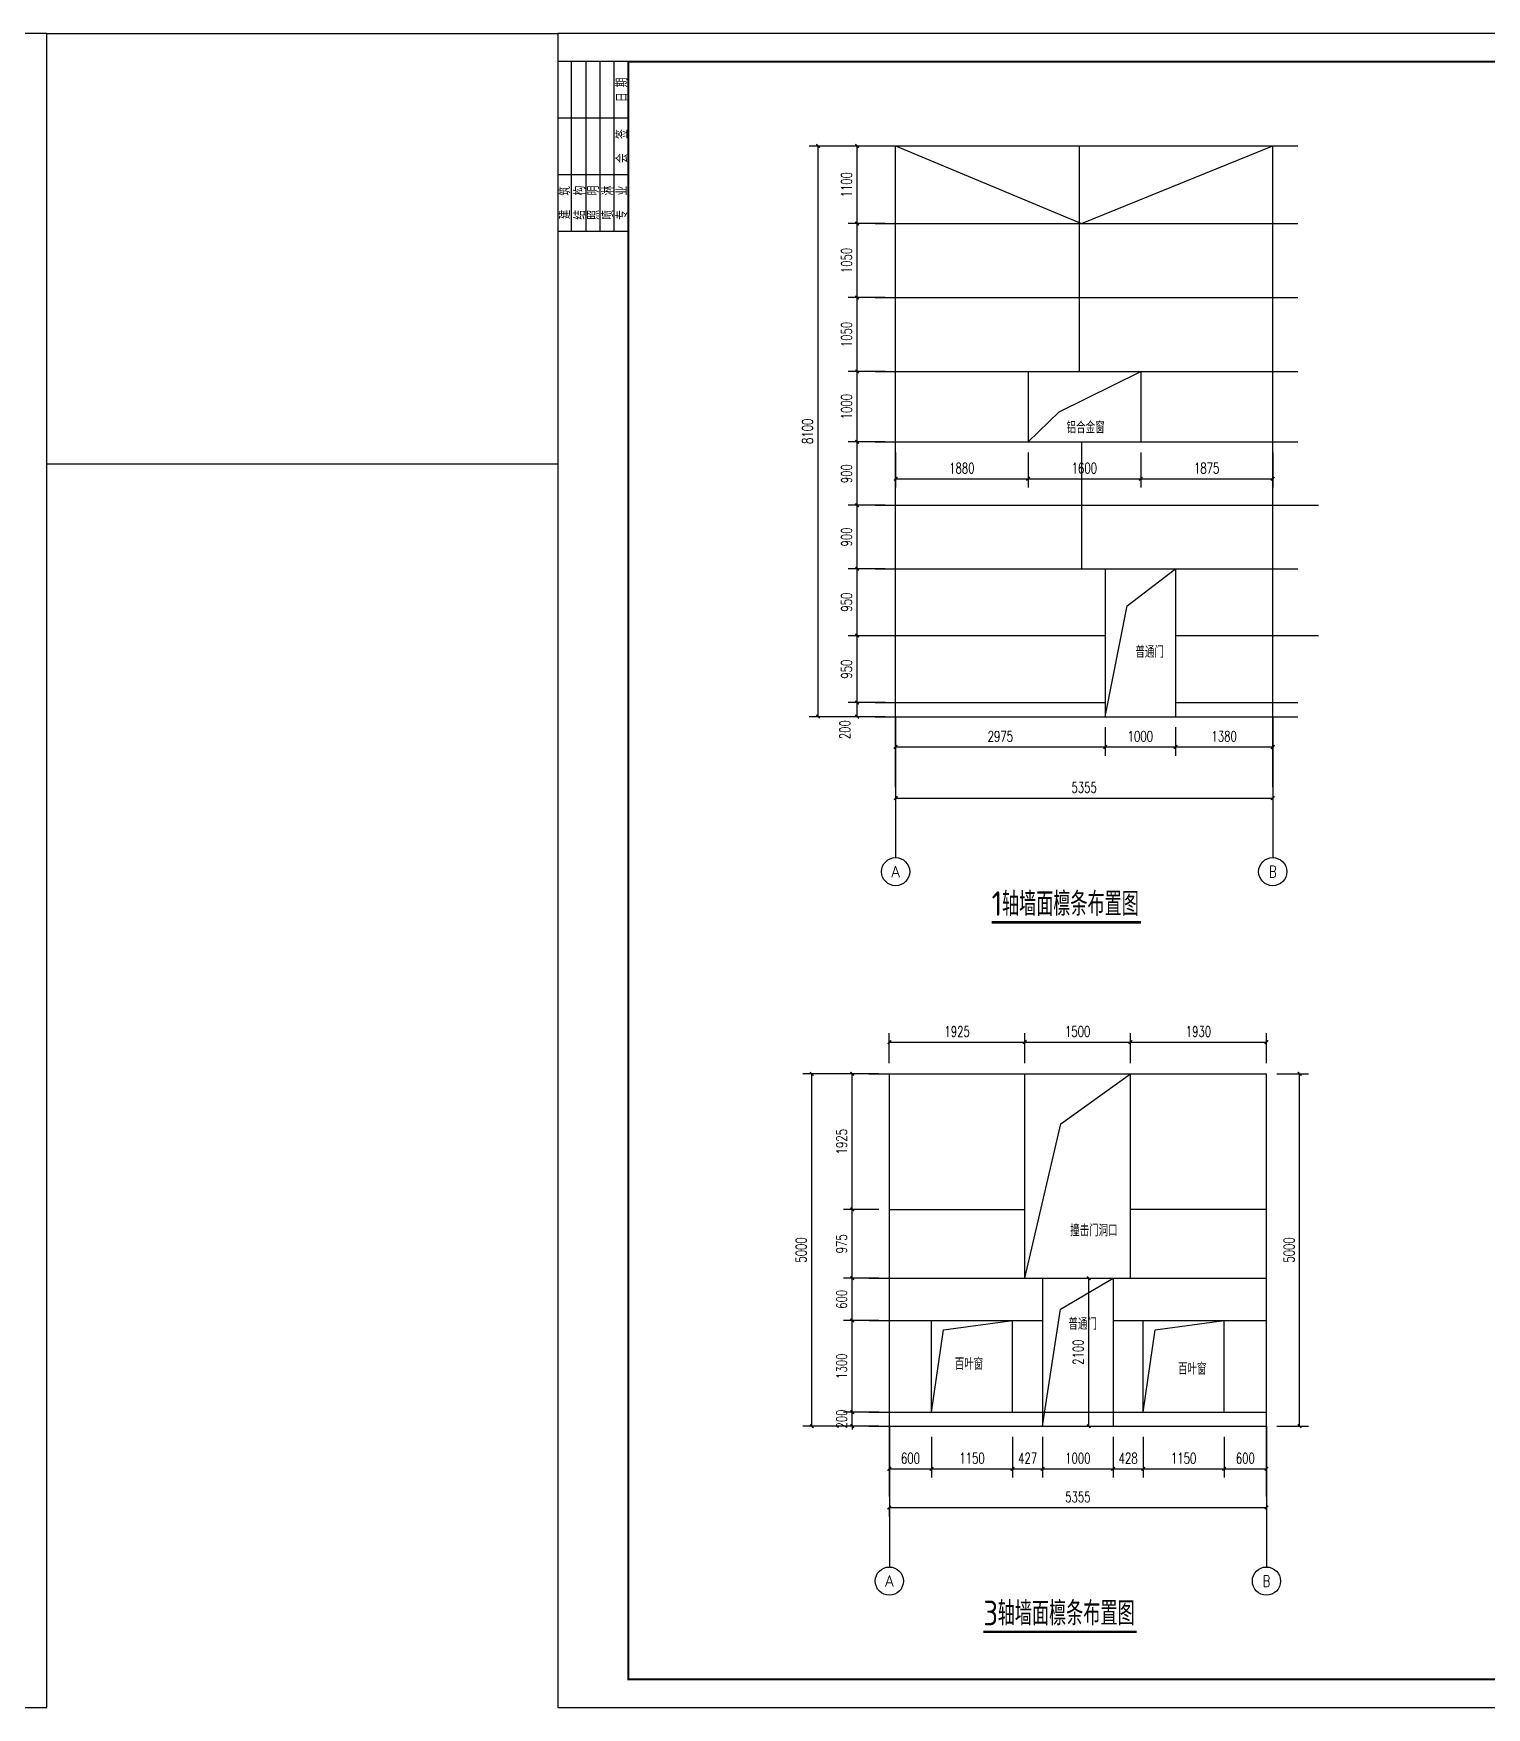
# Model space of a CAD drawing. Extents: x 1129386 to 1651949, y 463500 to 493200.
# Drawn here: x 1529073 to 1549707, y 469440 to 493200 of the extents above; entities that cross this region are included whole.
import ezdxf
from ezdxf.enums import TextEntityAlignment as Align

# ---------------------------------------------------------------- set-up
doc = ezdxf.new("R2010")
doc.units = 0
doc.header["$LTSCALE"] = 1000
doc.header["$MEASUREMENT"] = 0
for name, color, linetype in [('1', 7, 'Continuous'), ('8', 8, 'Continuous'), ('AXIS', 3, 'Continuous'), ('AXIS_TEXT', 7, 'Continuous'), ('DIM_SYMB', 3, 'Continuous'), ('DOTE', 1, 'Continuous'), ('PUB_DIM', 3, 'Continuous'), ('PUB_TEXT', 7, 'Continuous')]:
    doc.layers.add(name, color=color, linetype=linetype)
doc.styles.add('_TCH_AXIS', font='COMPLEX', dxfattribs={"bigfont": 'GBCBIG'})
doc.styles.add('COMPLEX', font='COMPLEX')
doc.styles.add('DIM_FONT', font='SIMPLEX', dxfattribs={"width": 0.7, "bigfont": 'GBCBIG'})
doc.styles.add('HZ', font='tssdeng.shx', dxfattribs={"width": 0.7, "bigfont": 'tssdchn.shx'})
doc.styles.get("Standard").update_dxf_attribs({"font": 'gbenor.shx', "bigfont": 'gbcbig.shx'})
doc.dimstyles.new('DIMN50', dxfattribs={"dimscale": 0.5, "dimtxt": 300, "dimasz": 100, "dimexe": 250, "dimexo": 300, "dimgap": 150, "dimtad": 1, "dimdec": 0, "dimzin": 0, "dimdsep": 46, "dimtxsty": 'DIM_FONT', "dimblk": 'ARCHTICK', "dimcen": 0.09, "dimclrt": 7, "dimazin": 2, "dimtfac": 1, "dimtdec": 0, "dimtix": 1, "dimtmove": 2, "dimatfit": 3, "dimldrblk": 'ARCHTICK', "dimfxl": 0, "dimtolj": 1, "dimtzin": 0, "dimarcsym": 0})

# ---------------------------------------------------------------- blocks, each defined once
blk = doc.blocks.new('_ArchTick')
at = {"color": 0, "linetype": 'ByBlock', "const_width": 0.4}
blk.add_lwpolyline([(-0.5, -0.5), (0.5, 0.5)], dxfattribs=at)
blk = doc.blocks.new('*D282')
at = {"layer": 'AXIS', "color": 0, "lineweight": -2}
for p, q in [((1541226, 478584), (1541226, 479010)), ((1543151, 478584), (1543151, 479010)), ((1541226, 478885), (1543151, 478885))]:
    blk.add_line(p, q, dxfattribs=at)
at = {"layer": 'Defpoints', "color": 0}
for p in [(1543151, 478885), (1541226, 478434), (1543151, 478434)]:
    blk.add_point(p, dxfattribs=at)
at = {"layer": 'AXIS', "color": 0, "lineweight": -2, "xscale": 50, "yscale": 50, "zscale": 50, "rotation": 180}
blk.add_blockref('_ArchTick', (1541226, 478885), dxfattribs=at)
at = {"layer": 'AXIS', "color": 0, "lineweight": -2, "xscale": 50, "yscale": 50, "zscale": 50}
blk.add_blockref('_ArchTick', (1543151, 478885), dxfattribs=at)
at = {"layer": 'AXIS', "color": 7, "insert": (1542189, 479035), "char_height": 150, "attachment_point": 5, "style": 'DIM_FONT'}
blk.add_mtext('\\A1;1925', dxfattribs=at)
blk = doc.blocks.new('*D283')
at = {"layer": 'AXIS', "color": 0, "lineweight": -2}
for p, q in [((1543151, 478584), (1543151, 479010)), ((1544651, 478584), (1544651, 479010)), ((1543151, 478885), (1544651, 478885))]:
    blk.add_line(p, q, dxfattribs=at)
at = {"layer": 'Defpoints', "color": 0}
for p in [(1544651, 478885), (1543151, 478434), (1544651, 478434)]:
    blk.add_point(p, dxfattribs=at)
at = {"layer": 'AXIS', "color": 0, "lineweight": -2, "xscale": 50, "yscale": 50, "zscale": 50, "rotation": 180}
blk.add_blockref('_ArchTick', (1543151, 478885), dxfattribs=at)
at = {"layer": 'AXIS', "color": 0, "lineweight": -2, "xscale": 50, "yscale": 50, "zscale": 50}
blk.add_blockref('_ArchTick', (1544651, 478885), dxfattribs=at)
at = {"layer": 'AXIS', "color": 7, "insert": (1543901, 479035), "char_height": 150, "attachment_point": 5, "style": 'DIM_FONT'}
blk.add_mtext('\\A1;1500', dxfattribs=at)
blk = doc.blocks.new('*D284')
at = {"layer": 'AXIS', "color": 0, "lineweight": -2}
for p, q in [((1544651, 478584), (1544651, 479010)), ((1546581, 478584), (1546581, 479010)), ((1544651, 478885), (1546581, 478885))]:
    blk.add_line(p, q, dxfattribs=at)
at = {"layer": 'Defpoints', "color": 0}
for p in [(1546581, 478885), (1544651, 478434), (1546581, 478434)]:
    blk.add_point(p, dxfattribs=at)
at = {"layer": 'AXIS', "color": 0, "lineweight": -2, "xscale": 50, "yscale": 50, "zscale": 50, "rotation": 180}
blk.add_blockref('_ArchTick', (1544651, 478885), dxfattribs=at)
at = {"layer": 'AXIS', "color": 0, "lineweight": -2, "xscale": 50, "yscale": 50, "zscale": 50}
blk.add_blockref('_ArchTick', (1546581, 478885), dxfattribs=at)
at = {"layer": 'AXIS', "color": 7, "insert": (1545616, 479035), "char_height": 150, "attachment_point": 5, "style": 'DIM_FONT'}
blk.add_mtext('\\A1;1930', dxfattribs=at)
blk = doc.blocks.new('*D285')
at = {"layer": 'Defpoints', "color": 0}
for p in [(1543403, 475534), (1544058, 475534), (1543403, 473434)]:
    blk.add_point(p, dxfattribs=at)
at = {"layer": 'PUB_DIM', "color": 0, "lineweight": -2}
for p, q in [((1543553, 475534), (1544183, 475534)), ((1544058, 473434), (1544058, 475534)), ((1543553, 473434), (1544183, 473434))]:
    blk.add_line(p, q, dxfattribs=at)
at = {"layer": 'PUB_DIM', "color": 0, "lineweight": -2, "xscale": 50, "yscale": 50, "zscale": 50}
for p, rotation in [((1544058, 475534), 90), ((1544058, 473434), 270)]:
    blk.add_blockref('_ArchTick', p, dxfattribs=dict(at, rotation=rotation))
at = {"layer": 'PUB_DIM', "color": 7, "insert": (1543908, 474484), "char_height": 150, "attachment_point": 5, "rotation": 90, "style": 'DIM_FONT'}
blk.add_mtext('\\A1;2100', dxfattribs=at)
blk = doc.blocks.new('*D305')
at = {"layer": 'Defpoints', "color": 0}
for p in [(1540700, 473634), (1541226, 473634), (1541226, 473434)]:
    blk.add_point(p, dxfattribs=at)
at = {"layer": 'PUB_DIM', "color": 0, "lineweight": -2}
for p, q in [((1541076, 473634), (1540575, 473634)), ((1540700, 473634), (1540700, 473684)), ((1540700, 473434), (1540700, 473634)), ((1541076, 473434), (1540575, 473434)), ((1540700, 473434), (1540700, 473384))]:
    blk.add_line(p, q, dxfattribs=at)
at = {"layer": 'PUB_DIM', "color": 0, "lineweight": -2, "xscale": 50, "yscale": 50, "zscale": 50}
for p, rotation in [((1540700, 473634), 270), ((1540700, 473434), 90)]:
    blk.add_blockref('_ArchTick', p, dxfattribs=dict(at, rotation=rotation))
at = {"layer": 'PUB_DIM', "color": 7, "insert": (1540550, 473534), "char_height": 150, "attachment_point": 5, "rotation": 90, "style": 'DIM_FONT'}
blk.add_mtext('\\A1;200', dxfattribs=at)
blk = doc.blocks.new('*D306')
at = {"layer": 'Defpoints', "color": 0}
for p in [(1540700, 474934), (1541226, 474934), (1541226, 473634)]:
    blk.add_point(p, dxfattribs=at)
at = {"layer": 'PUB_DIM', "color": 0, "lineweight": -2}
for p, q in [((1541076, 474934), (1540575, 474934)), ((1540700, 473634), (1540700, 474934)), ((1541076, 473634), (1540575, 473634))]:
    blk.add_line(p, q, dxfattribs=at)
at = {"layer": 'PUB_DIM', "color": 0, "lineweight": -2, "xscale": 50, "yscale": 50, "zscale": 50}
for p, rotation in [((1540700, 474934), 90), ((1540700, 473634), 270)]:
    blk.add_blockref('_ArchTick', p, dxfattribs=dict(at, rotation=rotation))
at = {"layer": 'PUB_DIM', "color": 7, "insert": (1540550, 474284), "char_height": 150, "attachment_point": 5, "rotation": 90, "style": 'DIM_FONT'}
blk.add_mtext('\\A1;1300', dxfattribs=at)
blk = doc.blocks.new('*D307')
at = {"layer": 'Defpoints', "color": 0}
for p in [(1540700, 475534), (1541226, 475534), (1541226, 474934)]:
    blk.add_point(p, dxfattribs=at)
at = {"layer": 'PUB_DIM', "color": 0, "lineweight": -2}
for p, q in [((1541076, 475534), (1540575, 475534)), ((1540700, 474934), (1540700, 475534)), ((1541076, 474934), (1540575, 474934))]:
    blk.add_line(p, q, dxfattribs=at)
at = {"layer": 'PUB_DIM', "color": 0, "lineweight": -2, "xscale": 50, "yscale": 50, "zscale": 50}
for p, rotation in [((1540700, 475534), 90), ((1540700, 474934), 270)]:
    blk.add_blockref('_ArchTick', p, dxfattribs=dict(at, rotation=rotation))
at = {"layer": 'PUB_DIM', "color": 7, "insert": (1540550, 475234), "char_height": 150, "attachment_point": 5, "rotation": 90, "style": 'DIM_FONT'}
blk.add_mtext('\\A1;600', dxfattribs=at)
blk = doc.blocks.new('*D308')
at = {"layer": 'Defpoints', "color": 0}
for p in [(1540700, 476509), (1541226, 476509), (1541226, 475534)]:
    blk.add_point(p, dxfattribs=at)
at = {"layer": 'PUB_DIM', "color": 0, "lineweight": -2}
for p, q in [((1541076, 476509), (1540575, 476509)), ((1540700, 475534), (1540700, 476509)), ((1541076, 475534), (1540575, 475534))]:
    blk.add_line(p, q, dxfattribs=at)
at = {"layer": 'PUB_DIM', "color": 0, "lineweight": -2, "xscale": 50, "yscale": 50, "zscale": 50}
for p, rotation in [((1540700, 476509), 90), ((1540700, 475534), 270)]:
    blk.add_blockref('_ArchTick', p, dxfattribs=dict(at, rotation=rotation))
at = {"layer": 'PUB_DIM', "color": 7, "insert": (1540550, 476022), "char_height": 150, "attachment_point": 5, "rotation": 90, "style": 'DIM_FONT'}
blk.add_mtext('\\A1;975', dxfattribs=at)
blk = doc.blocks.new('*D309')
at = {"layer": 'Defpoints', "color": 0}
for p in [(1540700, 478434), (1541226, 478434), (1541226, 476509)]:
    blk.add_point(p, dxfattribs=at)
at = {"layer": 'PUB_DIM', "color": 0, "lineweight": -2}
for p, q in [((1541076, 478434), (1540575, 478434)), ((1540700, 476509), (1540700, 478434)), ((1541076, 476509), (1540575, 476509))]:
    blk.add_line(p, q, dxfattribs=at)
at = {"layer": 'PUB_DIM', "color": 0, "lineweight": -2, "xscale": 50, "yscale": 50, "zscale": 50}
for p, rotation in [((1540700, 478434), 90), ((1540700, 476509), 270)]:
    blk.add_blockref('_ArchTick', p, dxfattribs=dict(at, rotation=rotation))
at = {"layer": 'PUB_DIM', "color": 7, "insert": (1540550, 477472), "char_height": 150, "attachment_point": 5, "rotation": 90, "style": 'DIM_FONT'}
blk.add_mtext('\\A1;1925', dxfattribs=at)
blk = doc.blocks.new('*D310')
at = {"layer": 'Defpoints', "color": 0}
for p in [(1541226, 473434), (1541826, 473434), (1541826, 472828)]:
    blk.add_point(p, dxfattribs=at)
at = {"layer": 'PUB_DIM', "color": 0, "lineweight": -2}
for p, q in [((1541226, 473284), (1541226, 472703)), ((1541826, 473284), (1541826, 472703)), ((1541226, 472828), (1541826, 472828))]:
    blk.add_line(p, q, dxfattribs=at)
at = {"layer": 'PUB_DIM', "color": 0, "lineweight": -2, "xscale": 50, "yscale": 50, "zscale": 50, "rotation": 180}
blk.add_blockref('_ArchTick', (1541226, 472828), dxfattribs=at)
at = {"layer": 'PUB_DIM', "color": 0, "lineweight": -2, "xscale": 50, "yscale": 50, "zscale": 50}
blk.add_blockref('_ArchTick', (1541826, 472828), dxfattribs=at)
at = {"layer": 'PUB_DIM', "color": 7, "insert": (1541526, 472978), "char_height": 150, "attachment_point": 5, "style": 'DIM_FONT'}
blk.add_mtext('\\A1;600', dxfattribs=at)
blk = doc.blocks.new('*D311')
at = {"layer": 'Defpoints', "color": 0}
for p in [(1541826, 473434), (1542976, 473434), (1542976, 472828)]:
    blk.add_point(p, dxfattribs=at)
at = {"layer": 'PUB_DIM', "color": 0, "lineweight": -2}
for p, q in [((1541826, 473284), (1541826, 472703)), ((1542976, 473284), (1542976, 472703)), ((1541826, 472828), (1542976, 472828))]:
    blk.add_line(p, q, dxfattribs=at)
at = {"layer": 'PUB_DIM', "color": 0, "lineweight": -2, "xscale": 50, "yscale": 50, "zscale": 50, "rotation": 180}
blk.add_blockref('_ArchTick', (1541826, 472828), dxfattribs=at)
at = {"layer": 'PUB_DIM', "color": 0, "lineweight": -2, "xscale": 50, "yscale": 50, "zscale": 50}
blk.add_blockref('_ArchTick', (1542976, 472828), dxfattribs=at)
at = {"layer": 'PUB_DIM', "color": 7, "insert": (1542401, 472978), "char_height": 150, "attachment_point": 5, "style": 'DIM_FONT'}
blk.add_mtext('\\A1;1150', dxfattribs=at)
blk = doc.blocks.new('*D312')
at = {"layer": 'Defpoints', "color": 0}
for p in [(1542976, 473434), (1543403, 473434), (1543403, 472828)]:
    blk.add_point(p, dxfattribs=at)
at = {"layer": 'PUB_DIM', "color": 0, "lineweight": -2}
for p, q in [((1542976, 473284), (1542976, 472703)), ((1543403, 473284), (1543403, 472703)), ((1542976, 472828), (1543403, 472828))]:
    blk.add_line(p, q, dxfattribs=at)
at = {"layer": 'PUB_DIM', "color": 0, "lineweight": -2, "xscale": 50, "yscale": 50, "zscale": 50, "rotation": 180}
blk.add_blockref('_ArchTick', (1542976, 472828), dxfattribs=at)
at = {"layer": 'PUB_DIM', "color": 0, "lineweight": -2, "xscale": 50, "yscale": 50, "zscale": 50}
blk.add_blockref('_ArchTick', (1543403, 472828), dxfattribs=at)
at = {"layer": 'PUB_DIM', "color": 7, "insert": (1543190, 472978), "char_height": 150, "attachment_point": 5, "style": 'DIM_FONT'}
blk.add_mtext('\\A1;427', dxfattribs=at)
blk = doc.blocks.new('*D313')
at = {"layer": 'Defpoints', "color": 0}
for p in [(1543403, 473434), (1544403, 473434), (1544403, 472828)]:
    blk.add_point(p, dxfattribs=at)
at = {"layer": 'PUB_DIM', "color": 0, "lineweight": -2}
for p, q in [((1543403, 473284), (1543403, 472703)), ((1544403, 473284), (1544403, 472703)), ((1543403, 472828), (1544403, 472828))]:
    blk.add_line(p, q, dxfattribs=at)
at = {"layer": 'PUB_DIM', "color": 0, "lineweight": -2, "xscale": 50, "yscale": 50, "zscale": 50, "rotation": 180}
blk.add_blockref('_ArchTick', (1543403, 472828), dxfattribs=at)
at = {"layer": 'PUB_DIM', "color": 0, "lineweight": -2, "xscale": 50, "yscale": 50, "zscale": 50}
blk.add_blockref('_ArchTick', (1544403, 472828), dxfattribs=at)
at = {"layer": 'PUB_DIM', "color": 7, "insert": (1543903, 472978), "char_height": 150, "attachment_point": 5, "style": 'DIM_FONT'}
blk.add_mtext('\\A1;1000', dxfattribs=at)
blk = doc.blocks.new('*D314')
at = {"layer": 'Defpoints', "color": 0}
for p in [(1544403, 473434), (1544831, 473434), (1544831, 472828)]:
    blk.add_point(p, dxfattribs=at)
at = {"layer": 'PUB_DIM', "color": 0, "lineweight": -2}
for p, q in [((1544403, 473284), (1544403, 472703)), ((1544831, 473284), (1544831, 472703)), ((1544403, 472828), (1544831, 472828))]:
    blk.add_line(p, q, dxfattribs=at)
at = {"layer": 'PUB_DIM', "color": 0, "lineweight": -2, "xscale": 50, "yscale": 50, "zscale": 50, "rotation": 180}
blk.add_blockref('_ArchTick', (1544403, 472828), dxfattribs=at)
at = {"layer": 'PUB_DIM', "color": 0, "lineweight": -2, "xscale": 50, "yscale": 50, "zscale": 50}
blk.add_blockref('_ArchTick', (1544831, 472828), dxfattribs=at)
at = {"layer": 'PUB_DIM', "color": 7, "insert": (1544617, 472978), "char_height": 150, "attachment_point": 5, "style": 'DIM_FONT'}
blk.add_mtext('\\A1;428', dxfattribs=at)
blk = doc.blocks.new('*D315')
at = {"layer": 'Defpoints', "color": 0}
for p in [(1544831, 473434), (1545981, 473434), (1545981, 472828)]:
    blk.add_point(p, dxfattribs=at)
at = {"layer": 'PUB_DIM', "color": 0, "lineweight": -2}
for p, q in [((1544831, 473284), (1544831, 472703)), ((1545981, 473284), (1545981, 472703)), ((1544831, 472828), (1545981, 472828))]:
    blk.add_line(p, q, dxfattribs=at)
at = {"layer": 'PUB_DIM', "color": 0, "lineweight": -2, "xscale": 50, "yscale": 50, "zscale": 50, "rotation": 180}
blk.add_blockref('_ArchTick', (1544831, 472828), dxfattribs=at)
at = {"layer": 'PUB_DIM', "color": 0, "lineweight": -2, "xscale": 50, "yscale": 50, "zscale": 50}
blk.add_blockref('_ArchTick', (1545981, 472828), dxfattribs=at)
at = {"layer": 'PUB_DIM', "color": 7, "insert": (1545406, 472978), "char_height": 150, "attachment_point": 5, "style": 'DIM_FONT'}
blk.add_mtext('\\A1;1150', dxfattribs=at)
blk = doc.blocks.new('*D316')
at = {"layer": 'Defpoints', "color": 0}
for p in [(1545981, 473434), (1546581, 473434), (1546581, 472828)]:
    blk.add_point(p, dxfattribs=at)
at = {"layer": 'PUB_DIM', "color": 0, "lineweight": -2}
for p, q in [((1545981, 473284), (1545981, 472703)), ((1546581, 473284), (1546581, 472703)), ((1545981, 472828), (1546581, 472828))]:
    blk.add_line(p, q, dxfattribs=at)
at = {"layer": 'PUB_DIM', "color": 0, "lineweight": -2, "xscale": 50, "yscale": 50, "zscale": 50, "rotation": 180}
blk.add_blockref('_ArchTick', (1545981, 472828), dxfattribs=at)
at = {"layer": 'PUB_DIM', "color": 0, "lineweight": -2, "xscale": 50, "yscale": 50, "zscale": 50}
blk.add_blockref('_ArchTick', (1546581, 472828), dxfattribs=at)
at = {"layer": 'PUB_DIM', "color": 7, "insert": (1546281, 472978), "char_height": 150, "attachment_point": 5, "style": 'DIM_FONT'}
blk.add_mtext('\\A1;600', dxfattribs=at)
blk = doc.blocks.new('*D317')
at = {"layer": 'Defpoints', "color": 0}
for p in [(1546581, 478434), (1547053, 478434), (1546581, 473434)]:
    blk.add_point(p, dxfattribs=at)
at = {"layer": 'PUB_DIM', "color": 0, "lineweight": -2}
for p, q in [((1546731, 478434), (1547178, 478434)), ((1547053, 473434), (1547053, 478434)), ((1546731, 473434), (1547178, 473434))]:
    blk.add_line(p, q, dxfattribs=at)
at = {"layer": 'PUB_DIM', "color": 0, "lineweight": -2, "xscale": 50, "yscale": 50, "zscale": 50}
for p, rotation in [((1547053, 478434), 90), ((1547053, 473434), 270)]:
    blk.add_blockref('_ArchTick', p, dxfattribs=dict(at, rotation=rotation))
at = {"layer": 'PUB_DIM', "color": 7, "insert": (1546903, 475934), "char_height": 150, "attachment_point": 5, "rotation": 90, "style": 'DIM_FONT'}
blk.add_mtext('\\A1;5000', dxfattribs=at)
blk = doc.blocks.new('*D318')
at = {"layer": 'AXIS', "color": 0, "lineweight": -2}
for p, q in [((1541226, 472284), (1541226, 472153)), ((1541226, 472278), (1546581, 472278)), ((1546581, 472284), (1546581, 472153))]:
    blk.add_line(p, q, dxfattribs=at)
at = {"layer": 'Defpoints', "color": 0}
for p in [(1541226, 472434), (1546581, 472434), (1546581, 472278)]:
    blk.add_point(p, dxfattribs=at)
at = {"layer": 'AXIS', "color": 0, "lineweight": -2, "xscale": 50, "yscale": 50, "zscale": 50, "rotation": 180}
blk.add_blockref('_ArchTick', (1541226, 472278), dxfattribs=at)
at = {"layer": 'AXIS', "color": 0, "lineweight": -2, "xscale": 50, "yscale": 50, "zscale": 50}
blk.add_blockref('_ArchTick', (1546581, 472278), dxfattribs=at)
at = {"layer": 'AXIS', "color": 7, "insert": (1543904, 472428), "char_height": 150, "attachment_point": 5, "style": 'DIM_FONT'}
blk.add_mtext('\\A1;5355', dxfattribs=at)
blk = doc.blocks.new('*D319')
at = {"layer": 'Defpoints', "color": 0}
for p in [(1540125, 478434), (1541226, 478434), (1541226, 473434)]:
    blk.add_point(p, dxfattribs=at)
at = {"layer": 'PUB_DIM', "color": 0, "lineweight": -2}
for p, q in [((1541076, 478434), (1540000, 478434)), ((1540125, 473434), (1540125, 478434)), ((1541076, 473434), (1540000, 473434))]:
    blk.add_line(p, q, dxfattribs=at)
at = {"layer": 'PUB_DIM', "color": 0, "lineweight": -2, "xscale": 50, "yscale": 50, "zscale": 50}
for p, rotation in [((1540125, 478434), 90), ((1540125, 473434), 270)]:
    blk.add_blockref('_ArchTick', p, dxfattribs=dict(at, rotation=rotation))
at = {"layer": 'PUB_DIM', "color": 7, "insert": (1539975, 475934), "char_height": 150, "attachment_point": 5, "rotation": 90, "style": 'DIM_FONT'}
blk.add_mtext('\\A1;5000', dxfattribs=at)
blk = doc.blocks.new('_AXISO')
blk.add_circle((0, 0), 0.5)
at = {"layer": 'AXIS_TEXT', "style": 'COMPLEX', "width": 1.041667}
blk.add_attdef('A', text='', height=0.56, dxfattribs=at).set_placement((-0.25, -0.28), (0.25, -0.28), align=Align.FIT)
blk = doc.blocks.new('*D265')
at = {"layer": 'Defpoints', "color": 0}
for p in [(1541316, 487403), (1543196, 487403), (1543196, 486881)]:
    blk.add_point(p, dxfattribs=at)
at = {"layer": 'PUB_DIM', "color": 0, "lineweight": -2}
for p, q in [((1541316, 487253), (1541316, 486756)), ((1543196, 487253), (1543196, 486756)), ((1541316, 486881), (1543196, 486881))]:
    blk.add_line(p, q, dxfattribs=at)
at = {"layer": 'PUB_DIM', "color": 0, "lineweight": -2, "xscale": 50, "yscale": 50, "zscale": 50, "rotation": 180}
blk.add_blockref('_ArchTick', (1541316, 486881), dxfattribs=at)
at = {"layer": 'PUB_DIM', "color": 0, "lineweight": -2, "xscale": 50, "yscale": 50, "zscale": 50}
blk.add_blockref('_ArchTick', (1543196, 486881), dxfattribs=at)
at = {"layer": 'PUB_DIM', "color": 7, "insert": (1542256, 487031), "char_height": 150, "attachment_point": 5, "style": 'DIM_FONT'}
blk.add_mtext('\\A1;1880', dxfattribs=at)
blk = doc.blocks.new('*D266')
at = {"layer": 'Defpoints', "color": 0}
for p in [(1543196, 487403), (1544796, 487403), (1544796, 486881)]:
    blk.add_point(p, dxfattribs=at)
at = {"layer": 'PUB_DIM', "color": 0, "lineweight": -2}
for p, q in [((1543196, 487253), (1543196, 486756)), ((1544796, 487253), (1544796, 486756)), ((1543196, 486881), (1544796, 486881))]:
    blk.add_line(p, q, dxfattribs=at)
at = {"layer": 'PUB_DIM', "color": 0, "lineweight": -2, "xscale": 50, "yscale": 50, "zscale": 50, "rotation": 180}
blk.add_blockref('_ArchTick', (1543196, 486881), dxfattribs=at)
at = {"layer": 'PUB_DIM', "color": 0, "lineweight": -2, "xscale": 50, "yscale": 50, "zscale": 50}
blk.add_blockref('_ArchTick', (1544796, 486881), dxfattribs=at)
at = {"layer": 'PUB_DIM', "color": 7, "insert": (1543996, 487031), "char_height": 150, "attachment_point": 5, "style": 'DIM_FONT'}
blk.add_mtext('\\A1;1600', dxfattribs=at)
blk = doc.blocks.new('*D267')
at = {"layer": 'Defpoints', "color": 0}
for p in [(1544796, 487403), (1546671, 487403), (1546671, 486881)]:
    blk.add_point(p, dxfattribs=at)
at = {"layer": 'PUB_DIM', "color": 0, "lineweight": -2}
for p, q in [((1544796, 487253), (1544796, 486756)), ((1546671, 487253), (1546671, 486756)), ((1544796, 486881), (1546671, 486881))]:
    blk.add_line(p, q, dxfattribs=at)
at = {"layer": 'PUB_DIM', "color": 0, "lineweight": -2, "xscale": 50, "yscale": 50, "zscale": 50, "rotation": 180}
blk.add_blockref('_ArchTick', (1544796, 486881), dxfattribs=at)
at = {"layer": 'PUB_DIM', "color": 0, "lineweight": -2, "xscale": 50, "yscale": 50, "zscale": 50}
blk.add_blockref('_ArchTick', (1546671, 486881), dxfattribs=at)
at = {"layer": 'PUB_DIM', "color": 7, "insert": (1545733, 487031), "char_height": 150, "attachment_point": 5, "style": 'DIM_FONT'}
blk.add_mtext('\\A1;1875', dxfattribs=at)
blk = doc.blocks.new('*D268')
at = {"layer": 'Defpoints', "color": 0}
for p in [(1541316, 483503), (1544291, 483503), (1544291, 483074)]:
    blk.add_point(p, dxfattribs=at)
at = {"layer": 'PUB_DIM', "color": 0, "lineweight": -2}
for p, q in [((1541316, 483353), (1541316, 482949)), ((1544291, 483353), (1544291, 482949)), ((1541316, 483074), (1544291, 483074))]:
    blk.add_line(p, q, dxfattribs=at)
at = {"layer": 'PUB_DIM', "color": 0, "lineweight": -2, "xscale": 50, "yscale": 50, "zscale": 50, "rotation": 180}
blk.add_blockref('_ArchTick', (1541316, 483074), dxfattribs=at)
at = {"layer": 'PUB_DIM', "color": 0, "lineweight": -2, "xscale": 50, "yscale": 50, "zscale": 50}
blk.add_blockref('_ArchTick', (1544291, 483074), dxfattribs=at)
at = {"layer": 'PUB_DIM', "color": 7, "insert": (1542803, 483224), "char_height": 150, "attachment_point": 5, "style": 'DIM_FONT'}
blk.add_mtext('\\A1;2975', dxfattribs=at)
blk = doc.blocks.new('*D269')
at = {"layer": 'Defpoints', "color": 0}
for p in [(1544291, 483503), (1545291, 483503), (1545291, 483074)]:
    blk.add_point(p, dxfattribs=at)
at = {"layer": 'PUB_DIM', "color": 0, "lineweight": -2}
for p, q in [((1544291, 483353), (1544291, 482949)), ((1545291, 483353), (1545291, 482949)), ((1544291, 483074), (1545291, 483074))]:
    blk.add_line(p, q, dxfattribs=at)
at = {"layer": 'PUB_DIM', "color": 0, "lineweight": -2, "xscale": 50, "yscale": 50, "zscale": 50, "rotation": 180}
blk.add_blockref('_ArchTick', (1544291, 483074), dxfattribs=at)
at = {"layer": 'PUB_DIM', "color": 0, "lineweight": -2, "xscale": 50, "yscale": 50, "zscale": 50}
blk.add_blockref('_ArchTick', (1545291, 483074), dxfattribs=at)
at = {"layer": 'PUB_DIM', "color": 7, "insert": (1544791, 483224), "char_height": 150, "attachment_point": 5, "style": 'DIM_FONT'}
blk.add_mtext('\\A1;1000', dxfattribs=at)
blk = doc.blocks.new('*D270')
at = {"layer": 'Defpoints', "color": 0}
for p in [(1545291, 483503), (1546671, 483503), (1546671, 483074)]:
    blk.add_point(p, dxfattribs=at)
at = {"layer": 'PUB_DIM', "color": 0, "lineweight": -2}
for p, q in [((1545291, 483353), (1545291, 482949)), ((1546671, 483353), (1546671, 482949)), ((1545291, 483074), (1546671, 483074))]:
    blk.add_line(p, q, dxfattribs=at)
at = {"layer": 'PUB_DIM', "color": 0, "lineweight": -2, "xscale": 50, "yscale": 50, "zscale": 50, "rotation": 180}
blk.add_blockref('_ArchTick', (1545291, 483074), dxfattribs=at)
at = {"layer": 'PUB_DIM', "color": 0, "lineweight": -2, "xscale": 50, "yscale": 50, "zscale": 50}
blk.add_blockref('_ArchTick', (1546671, 483074), dxfattribs=at)
at = {"layer": 'PUB_DIM', "color": 7, "insert": (1545981, 483224), "char_height": 150, "attachment_point": 5, "style": 'DIM_FONT'}
blk.add_mtext('\\A1;1380', dxfattribs=at)
blk = doc.blocks.new('*D271')
at = {"layer": 'AXIS', "color": 0, "lineweight": -2}
for p, q in [((1541316, 482353), (1541316, 482223)), ((1541316, 482348), (1546671, 482348)), ((1546671, 482353), (1546671, 482223))]:
    blk.add_line(p, q, dxfattribs=at)
at = {"layer": 'Defpoints', "color": 0}
for p in [(1541316, 482503), (1546671, 482503), (1546671, 482348)]:
    blk.add_point(p, dxfattribs=at)
at = {"layer": 'AXIS', "color": 0, "lineweight": -2, "xscale": 50, "yscale": 50, "zscale": 50, "rotation": 180}
blk.add_blockref('_ArchTick', (1541316, 482348), dxfattribs=at)
at = {"layer": 'AXIS', "color": 0, "lineweight": -2, "xscale": 50, "yscale": 50, "zscale": 50}
blk.add_blockref('_ArchTick', (1546671, 482348), dxfattribs=at)
at = {"layer": 'AXIS', "color": 7, "insert": (1543993, 482498), "char_height": 150, "attachment_point": 5, "style": 'DIM_FONT'}
blk.add_mtext('\\A1;5355', dxfattribs=at)
blk = doc.blocks.new('*D272')
at = {"layer": 'Defpoints', "color": 0}
for p in [(1540214, 491603), (1541316, 491603), (1541316, 483503)]:
    blk.add_point(p, dxfattribs=at)
at = {"layer": 'PUB_DIM', "color": 0, "lineweight": -2}
for p, q in [((1541166, 491603), (1540089, 491603)), ((1540214, 483503), (1540214, 491603)), ((1541166, 483503), (1540089, 483503))]:
    blk.add_line(p, q, dxfattribs=at)
at = {"layer": 'PUB_DIM', "color": 0, "lineweight": -2, "xscale": 50, "yscale": 50, "zscale": 50}
for p, rotation in [((1540214, 491603), 90), ((1540214, 483503), 270)]:
    blk.add_blockref('_ArchTick', p, dxfattribs=dict(at, rotation=rotation))
at = {"layer": 'PUB_DIM', "color": 7, "insert": (1540064, 487553), "char_height": 150, "attachment_point": 5, "rotation": 90, "style": 'DIM_FONT'}
blk.add_mtext('\\A1;8100', dxfattribs=at)
blk = doc.blocks.new('*D273')
at = {"layer": 'Defpoints', "color": 0}
for p in [(1540769, 483703), (1541316, 483703), (1541316, 483503)]:
    blk.add_point(p, dxfattribs=at)
at = {"layer": 'PUB_DIM', "color": 0, "lineweight": -2}
for p, q in [((1541166, 483703), (1540644, 483703)), ((1540769, 483503), (1540769, 483703)), ((1541166, 483503), (1540644, 483503))]:
    blk.add_line(p, q, dxfattribs=at)
at = {"layer": 'PUB_DIM', "color": 0, "lineweight": -2, "xscale": 50, "yscale": 50, "zscale": 50}
for p, rotation in [((1540769, 483703), 90), ((1540769, 483503), 270)]:
    blk.add_blockref('_ArchTick', p, dxfattribs=dict(at, rotation=rotation))
at = {"layer": 'PUB_DIM', "color": 7, "insert": (1540596, 483318), "char_height": 150, "attachment_point": 5, "rotation": 90, "style": 'DIM_FONT'}
blk.add_mtext('\\A1;200', dxfattribs=at)
blk = doc.blocks.new('*D274')
at = {"layer": 'Defpoints', "color": 0}
for p in [(1540769, 484653), (1541316, 484653), (1541316, 483703)]:
    blk.add_point(p, dxfattribs=at)
at = {"layer": 'PUB_DIM', "color": 0, "lineweight": -2}
for p, q in [((1541166, 484653), (1540644, 484653)), ((1540769, 483703), (1540769, 484653)), ((1541166, 483703), (1540644, 483703))]:
    blk.add_line(p, q, dxfattribs=at)
at = {"layer": 'PUB_DIM', "color": 0, "lineweight": -2, "xscale": 50, "yscale": 50, "zscale": 50}
for p, rotation in [((1540769, 484653), 90), ((1540769, 483703), 270)]:
    blk.add_blockref('_ArchTick', p, dxfattribs=dict(at, rotation=rotation))
at = {"layer": 'PUB_DIM', "color": 7, "insert": (1540619, 484178), "char_height": 150, "attachment_point": 5, "rotation": 90, "style": 'DIM_FONT'}
blk.add_mtext('\\A1;950', dxfattribs=at)
blk = doc.blocks.new('*D275')
at = {"layer": 'Defpoints', "color": 0}
for p in [(1540769, 485603), (1541316, 485603), (1541316, 484653)]:
    blk.add_point(p, dxfattribs=at)
at = {"layer": 'PUB_DIM', "color": 0, "lineweight": -2}
for p, q in [((1541166, 485603), (1540644, 485603)), ((1540769, 484653), (1540769, 485603)), ((1541166, 484653), (1540644, 484653))]:
    blk.add_line(p, q, dxfattribs=at)
at = {"layer": 'PUB_DIM', "color": 0, "lineweight": -2, "xscale": 50, "yscale": 50, "zscale": 50}
for p, rotation in [((1540769, 485603), 90), ((1540769, 484653), 270)]:
    blk.add_blockref('_ArchTick', p, dxfattribs=dict(at, rotation=rotation))
at = {"layer": 'PUB_DIM', "color": 7, "insert": (1540619, 485128), "char_height": 150, "attachment_point": 5, "rotation": 90, "style": 'DIM_FONT'}
blk.add_mtext('\\A1;950', dxfattribs=at)
blk = doc.blocks.new('*D276')
at = {"layer": 'Defpoints', "color": 0}
for p in [(1540769, 486503), (1541316, 486503), (1541316, 485603)]:
    blk.add_point(p, dxfattribs=at)
at = {"layer": 'PUB_DIM', "color": 0, "lineweight": -2}
for p, q in [((1541166, 486503), (1540644, 486503)), ((1540769, 485603), (1540769, 486503)), ((1541166, 485603), (1540644, 485603))]:
    blk.add_line(p, q, dxfattribs=at)
at = {"layer": 'PUB_DIM', "color": 0, "lineweight": -2, "xscale": 50, "yscale": 50, "zscale": 50}
for p, rotation in [((1540769, 486503), 90), ((1540769, 485603), 270)]:
    blk.add_blockref('_ArchTick', p, dxfattribs=dict(at, rotation=rotation))
at = {"layer": 'PUB_DIM', "color": 7, "insert": (1540619, 486053), "char_height": 150, "attachment_point": 5, "rotation": 90, "style": 'DIM_FONT'}
blk.add_mtext('\\A1;900', dxfattribs=at)
blk = doc.blocks.new('*D277')
at = {"layer": 'Defpoints', "color": 0}
for p in [(1540769, 487403), (1541316, 487403), (1541316, 486503)]:
    blk.add_point(p, dxfattribs=at)
at = {"layer": 'PUB_DIM', "color": 0, "lineweight": -2}
for p, q in [((1541166, 487403), (1540644, 487403)), ((1540769, 486503), (1540769, 487403)), ((1541166, 486503), (1540644, 486503))]:
    blk.add_line(p, q, dxfattribs=at)
at = {"layer": 'PUB_DIM', "color": 0, "lineweight": -2, "xscale": 50, "yscale": 50, "zscale": 50}
for p, rotation in [((1540769, 487403), 90), ((1540769, 486503), 270)]:
    blk.add_blockref('_ArchTick', p, dxfattribs=dict(at, rotation=rotation))
at = {"layer": 'PUB_DIM', "color": 7, "insert": (1540619, 486953), "char_height": 150, "attachment_point": 5, "rotation": 90, "style": 'DIM_FONT'}
blk.add_mtext('\\A1;900', dxfattribs=at)
blk = doc.blocks.new('*D278')
at = {"layer": 'Defpoints', "color": 0}
for p in [(1540769, 488403), (1541316, 488403), (1541316, 487403)]:
    blk.add_point(p, dxfattribs=at)
at = {"layer": 'PUB_DIM', "color": 0, "lineweight": -2}
for p, q in [((1541166, 488403), (1540644, 488403)), ((1540769, 487403), (1540769, 488403)), ((1541166, 487403), (1540644, 487403))]:
    blk.add_line(p, q, dxfattribs=at)
at = {"layer": 'PUB_DIM', "color": 0, "lineweight": -2, "xscale": 50, "yscale": 50, "zscale": 50}
for p, rotation in [((1540769, 488403), 90), ((1540769, 487403), 270)]:
    blk.add_blockref('_ArchTick', p, dxfattribs=dict(at, rotation=rotation))
at = {"layer": 'PUB_DIM', "color": 7, "insert": (1540619, 487903), "char_height": 150, "attachment_point": 5, "rotation": 90, "style": 'DIM_FONT'}
blk.add_mtext('\\A1;1000', dxfattribs=at)
blk = doc.blocks.new('*D279')
at = {"layer": 'Defpoints', "color": 0}
for p in [(1540769, 489453), (1541316, 489453), (1541316, 488403)]:
    blk.add_point(p, dxfattribs=at)
at = {"layer": 'PUB_DIM', "color": 0, "lineweight": -2}
for p, q in [((1541166, 489453), (1540644, 489453)), ((1540769, 488403), (1540769, 489453)), ((1541166, 488403), (1540644, 488403))]:
    blk.add_line(p, q, dxfattribs=at)
at = {"layer": 'PUB_DIM', "color": 0, "lineweight": -2, "xscale": 50, "yscale": 50, "zscale": 50}
for p, rotation in [((1540769, 489453), 90), ((1540769, 488403), 270)]:
    blk.add_blockref('_ArchTick', p, dxfattribs=dict(at, rotation=rotation))
at = {"layer": 'PUB_DIM', "color": 7, "insert": (1540619, 488928), "char_height": 150, "attachment_point": 5, "rotation": 90, "style": 'DIM_FONT'}
blk.add_mtext('\\A1;1050', dxfattribs=at)
blk = doc.blocks.new('*D280')
at = {"layer": 'Defpoints', "color": 0}
for p in [(1540769, 490503), (1541316, 490503), (1541316, 489453)]:
    blk.add_point(p, dxfattribs=at)
at = {"layer": 'PUB_DIM', "color": 0, "lineweight": -2}
for p, q in [((1541166, 490503), (1540644, 490503)), ((1540769, 489453), (1540769, 490503)), ((1541166, 489453), (1540644, 489453))]:
    blk.add_line(p, q, dxfattribs=at)
at = {"layer": 'PUB_DIM', "color": 0, "lineweight": -2, "xscale": 50, "yscale": 50, "zscale": 50}
for p, rotation in [((1540769, 490503), 90), ((1540769, 489453), 270)]:
    blk.add_blockref('_ArchTick', p, dxfattribs=dict(at, rotation=rotation))
at = {"layer": 'PUB_DIM', "color": 7, "insert": (1540619, 489978), "char_height": 150, "attachment_point": 5, "rotation": 90, "style": 'DIM_FONT'}
blk.add_mtext('\\A1;1050', dxfattribs=at)
blk = doc.blocks.new('*D281')
at = {"layer": 'Defpoints', "color": 0}
for p in [(1540769, 491603), (1541316, 491603), (1541316, 490503)]:
    blk.add_point(p, dxfattribs=at)
at = {"layer": 'PUB_DIM', "color": 0, "lineweight": -2}
for p, q in [((1541166, 491603), (1540644, 491603)), ((1540769, 490503), (1540769, 491603)), ((1541166, 490503), (1540644, 490503))]:
    blk.add_line(p, q, dxfattribs=at)
at = {"layer": 'PUB_DIM', "color": 0, "lineweight": -2, "xscale": 50, "yscale": 50, "zscale": 50}
for p, rotation in [((1540769, 491603), 90), ((1540769, 490503), 270)]:
    blk.add_blockref('_ArchTick', p, dxfattribs=dict(at, rotation=rotation))
at = {"layer": 'PUB_DIM', "color": 7, "insert": (1540619, 491053), "char_height": 150, "attachment_point": 5, "rotation": 90, "style": 'DIM_FONT'}
blk.add_mtext('\\A1;1100', dxfattribs=at)

msp = doc.modelspace()

# ---------------------------------------------------------------- linework, layer by layer
for p, q in [((1543920.7, 491603.3), (1543920.7, 488403.3)), ((1536519.9, 490396.2), (1537519.9, 490396.2)), ((1543195.7, 488403.3), (1543195.7, 487403.3)), ((1544795.7, 488403.3), (1544795.7, 487403.3)), ((1543954.3, 487403.3), (1543954.3, 485603.3)), ((1544290.7, 485603.3), (1544290.7, 483503.3)), ((1545290.7, 485603.3), (1545290.7, 483503.3)), ((1543151.4, 475534), (1543151.4, 478434)), ((1544651.4, 475534), (1544651.4, 478434)), ((1541226.4, 476509), (1543151.4, 476509)), ((1546581.4, 476509), (1544651.4, 476509)), ((1543403, 475534), (1543403, 473434)), ((1544403, 475534), (1544403, 473434))]:
    msp.add_line(p, q)
for points in [[(1541315.7, 491603.3), (1543954.3, 490503.3), (1546670.7, 491603.3)], [(1543195.7, 487403.3), (1543639, 487828.1), (1544795.7, 488403.3)], [(1544290.7, 483503.3), (1544601.6, 485077.4), (1545290.7, 485603.3)], [(1543151.4, 475534), (1543663.7, 477724.7), (1544651.4, 478434)], [(1543403, 473434), (1543658.3, 475095.4), (1544403, 475534)], [(1541826.4, 473634), (1541995.5, 474799.2), (1542976.4, 474934)], [(1544831.4, 473634), (1545000.5, 474799.2), (1545981.4, 474934)]]:
    msp.add_lwpolyline(points)
at = {"layer": '1', "ltscale": 8}
for p, q in [((1537519.9, 492800), (1536519.9, 492800)), ((1536713.5, 490396.2), (1536713.5, 492800)), ((1536919.9, 490396.2), (1536919.9, 492800)), ((1537119.9, 490396.2), (1537119.9, 492800)), ((1537319.9, 490396.2), (1537319.9, 492800)), ((1536519.9, 492001.8), (1537519.9, 492001.8)), ((1536519.9, 491200), (1537519.9, 491200))]:
    msp.add_line(p, q, dxfattribs=at)
at = {"layer": '1', "ltscale": 0.5}
for points in [[(1495625.1, 469440.1), (1529265, 469440.1), (1529265, 493200), (1495625.1, 493200)], [(1536519.9, 469440.1), (1570159.8, 469440.1), (1570159.8, 493200), (1536519.9, 493200)]]:
    msp.add_lwpolyline(points, close=True, dxfattribs=at)
at = {"layer": '1', "color": 8}
msp.add_lwpolyline([(1529265, 493200), (1536519.9, 493200), (1536519.9, 487087.1), (1529265, 487087.1)], close=True, dxfattribs=at)
at = {"layer": '8', "ltscale": 0.5, "const_width": 32}
msp.add_lwpolyline([(1537519.9, 469840.1), (1569759.8, 469840.1), (1569759.8, 492800), (1537519.9, 492800)], close=True, dxfattribs=at)
at = {"layer": 'AXIS'}
for p, q in [((1541315.7, 483503.3), (1541315.7, 481503.3)), ((1546670.7, 483503.3), (1546670.7, 481503.3)), ((1541226.4, 473434), (1541226.4, 471434)), ((1546581.4, 473434), (1546581.4, 471434))]:
    msp.add_line(p, q, dxfattribs=at)
at = {"layer": 'DIM_SYMB', "const_width": 35}
for points in [[(1542679.5, 480583.9), (1544798, 480583.9)], [(1542561.1, 470514.6), (1544737.9, 470514.6)]]:
    msp.add_lwpolyline(points, dxfattribs=at)
at = {"layer": 'DOTE'}
for p, q in [((1541024.3, 491603.3), (1547029.3, 491603.3)), ((1541315.7, 482503.3), (1541315.7, 491603.3)), ((1546670.7, 482503.3), (1546670.7, 491603.3)), ((1541024.3, 490503.3), (1547029.3, 490503.3)), ((1541024.3, 489453.3), (1547029.3, 489453.3)), ((1541024.3, 488403.3), (1547029.3, 488403.3)), ((1541024.3, 487403.3), (1547029.3, 487403.3)), ((1541024.3, 486503.3), (1547029.3, 486503.3)), ((1541315.7, 486503.3), (1547320.7, 486503.3)), ((1541024.3, 485603.3), (1547029.3, 485603.3)), ((1541024.3, 484653.3), (1544290.7, 484653.3)), ((1541315.7, 484653.3), (1544290.7, 484653.3)), ((1545290.7, 484653.3), (1547320.7, 484653.3)), ((1545290.7, 484653.3), (1547029.3, 484653.3)), ((1541024.3, 483703.3), (1544290.7, 483703.3)), ((1545290.7, 483703.3), (1547029.3, 483703.3)), ((1541024.3, 483503.3), (1547029.3, 483503.3)), ((1540935, 478434), (1546581.4, 478434)), ((1541226.4, 472434), (1541226.4, 478434)), ((1546581.4, 472434), (1546581.4, 478434)), ((1540935, 475534), (1546581.4, 475534)), ((1540935, 474934), (1543403, 474934)), ((1541826.4, 473634), (1541826.4, 474934)), ((1542976.4, 473634), (1542976.4, 474934)), ((1544403, 474934), (1546581.4, 474934)), ((1544831.4, 473634), (1544831.4, 474934)), ((1545981.4, 473634), (1545981.4, 474934)), ((1540935, 473634), (1546581.4, 473634)), ((1540935, 473434), (1546581.4, 473434))]:
    msp.add_line(p, q, dxfattribs=at)

# ---------------------------------------------------------------- block references
at = {"layer": 'AXIS'}
ref = msp.add_blockref('_AXISO', (1541315.7, 481303.3), dxfattribs=dict(at, xscale=400, yscale=400, zscale=400))
ref.add_attrib('A', 'A', dxfattribs={"layer": 'AXIS_TEXT', "height": 156.3, "style": '_TCH_AXIS', "width": 0.888889}).set_placement((1541256.1, 481225.2), (1541375.2, 481225.2), align=Align.FIT)
ref = msp.add_blockref('_AXISO', (1546670.7, 481303.3), dxfattribs=dict(at, xscale=400, yscale=400, zscale=400))
ref.add_attrib('A', 'B', dxfattribs={"layer": 'AXIS_TEXT', "height": 164.4, "style": '_TCH_AXIS', "width": 0.823529}).set_placement((1546615.9, 481221.2), (1546725.5, 481221.2), align=Align.FIT)
ref = msp.add_blockref('_AXISO', (1541226.4, 471234), dxfattribs=dict(at, xscale=400, yscale=400, zscale=400))
ref.add_attrib('A', 'A', dxfattribs={"layer": 'AXIS_TEXT', "height": 156.3, "style": '_TCH_AXIS', "width": 0.888889}).set_placement((1541166.9, 471155.9), (1541285.9, 471155.9), align=Align.FIT)
ref = msp.add_blockref('_AXISO', (1546581.4, 471234), dxfattribs=dict(at, xscale=400, yscale=400, zscale=400))
ref.add_attrib('A', 'B', dxfattribs={"layer": 'AXIS_TEXT', "height": 164.4, "style": '_TCH_AXIS', "width": 0.823529}).set_placement((1546526.6, 471151.8), (1546636.2, 471151.8), align=Align.FIT)

# ---------------------------------------------------------------- texts
at = {"layer": '1', "ltscale": 8, "style": 'HZ', "width": 0.7}
for s, height, p in [('日 期', 160, (1537419.9, 492400.9)), ('会   签', 160, (1537419.9, 491600.9)), ('建   筑', 154.88, (1536609.7, 490798.1)), ('结   构', 160, (1536819.9, 490798.1)), ('照   明', 160, (1537019.9, 490798.1)), ('喷   淋', 160, (1537219.9, 490798.1)), ('专   业', 160, (1537419.9, 490798.1))]:
    msp.add_text(s, height=height, rotation=90, dxfattribs=at).set_placement(p, align=Align.MIDDLE)
at = {"layer": 'PUB_TEXT'}
for s, height, p in [('铝合金窗', 168.79, (1543743.4, 487523.7)), ('普通门', 168.79, (1544720.6, 484338.6)), ('1', 350, (1542679.5, 480676.3)), ('轴墙面檩条布置图', 337.59, (1542825.4, 480676.3)), ('撞击门洞口', 168.79, (1543793, 476126.9)), ('普通门', 168.79, (1543769.4, 474800.7)), ('百叶窗', 168.79, (1542153.7, 474233.1)), ('百叶窗', 168.79, (1545325.3, 474162.6)), ('3', 350, (1542561.1, 470606.9)), ('轴墙面檩条布置图', 337.59, (1542765.2, 470606.9))]:
    msp.add_text(s, height=height, dxfattribs=at).set_placement(p)

# ---------------------------------------------------------------- dimensions: what is measured, and where the dimension line sits
at = {"layer": 'AXIS'}
for p1, p2, distance, picture, middle in [((1541315.7, 482503.3), (1546670.7, 482503.3), -155.6, '*D271', (1543993.2, 482497.7)), ((1541226.4, 478434), (1543151.4, 478434), 450.8, '*D282', (1542188.9, 479034.8)), ((1543151.4, 478434), (1544651.4, 478434), 450.8, '*D283', (1543901.4, 479034.8)), ((1544651.4, 478434), (1546581.4, 478434), 450.8, '*D284', (1545616.4, 479034.8)), ((1541226.4, 472434), (1546581.4, 472434), -155.6, '*D318', (1543903.9, 472428.4))]:
    dim = msp.add_aligned_dim(p1=p1, p2=p2, distance=distance, dimstyle='DIMN50', dxfattribs=at)
    dim.commit()
    dim.dimension.update_dxf_attribs({"geometry": picture, "text_midpoint": middle})
at = {"layer": 'PUB_DIM'}
for p1, p2, distance, picture, middle in [((1541315.7, 483503.3), (1541315.7, 491603.3), 1101.7, '*D272', (1540064, 487553.3)), ((1541315.7, 490503.3), (1541315.7, 491603.3), 546.8, '*D281', (1540618.9, 491053.3)), ((1541315.7, 489453.3), (1541315.7, 490503.3), 546.8, '*D280', (1540618.9, 489978.3)), ((1541315.7, 488403.3), (1541315.7, 489453.3), 546.8, '*D279', (1540618.9, 488928.3)), ((1541315.7, 487403.3), (1541315.7, 488403.3), 546.8, '*D278', (1540618.9, 487903.3)), ((1541315.7, 486503.3), (1541315.7, 487403.3), 546.8, '*D277', (1540618.9, 486953.3)), ((1541315.7, 487403.3), (1543195.7, 487403.3), -521.9, '*D265', (1542255.7, 487031.4)), ((1543195.7, 487403.3), (1544795.7, 487403.3), -521.9, '*D266', (1543995.7, 487031.4)), ((1544795.7, 487403.3), (1546670.7, 487403.3), -521.9, '*D267', (1545733.2, 487031.4)), ((1541315.7, 485603.3), (1541315.7, 486503.3), 546.8, '*D276', (1540618.9, 486053.3)), ((1541315.7, 484653.3), (1541315.7, 485603.3), 546.8, '*D275', (1540618.9, 485128.3)), ((1541315.7, 483703.3), (1541315.7, 484653.3), 546.8, '*D274', (1540618.9, 484178.3)), ((1541315.7, 483503.3), (1544290.7, 483503.3), -429.4, '*D268', (1542803.2, 483224)), ((1544290.7, 483503.3), (1545290.7, 483503.3), -429.4, '*D269', (1544790.7, 483224)), ((1545290.7, 483503.3), (1546670.7, 483503.3), -429.4, '*D270', (1545980.7, 483224)), ((1541226.4, 473434), (1541226.4, 478434), 1101.7, '*D319', (1539974.7, 475934)), ((1541226.4, 476509), (1541226.4, 478434), 526.2, '*D309', (1540550.2, 477471.5)), ((1546581.4, 473434), (1546581.4, 478434), -471.7, '*D317', (1546903.1, 475934)), ((1541226.4, 475534), (1541226.4, 476509), 526.2, '*D308', (1540550.2, 476021.5)), ((1541226.4, 474934), (1541226.4, 475534), 526.2, '*D307', (1540550.2, 475234)), ((1543403, 473434), (1543403, 475534), -655.4, '*D285', (1543908.4, 474484)), ((1541226.4, 473634), (1541226.4, 474934), 526.2, '*D306', (1540550.2, 474284)), ((1541226.4, 473434), (1541226.4, 473634), 526.2, '*D305', (1540550.2, 473534)), ((1541226.4, 473434), (1541826.4, 473434), -606.3, '*D310', (1541526.4, 472977.7)), ((1541826.4, 473434), (1542976.4, 473434), -606.3, '*D311', (1542401.4, 472977.7)), ((1542976.4, 473434), (1543403, 473434), -606.3, '*D312', (1543189.7, 472977.7)), ((1543403, 473434), (1544403, 473434), -606.3, '*D313', (1543903, 472977.7)), ((1544403, 473434), (1544831.4, 473434), -606.3, '*D314', (1544617.2, 472977.7)), ((1544831.4, 473434), (1545981.4, 473434), -606.3, '*D315', (1545406.4, 472977.7)), ((1545981.4, 473434), (1546581.4, 473434), -606.3, '*D316', (1546281.4, 472977.7))]:
    dim = msp.add_aligned_dim(p1=p1, p2=p2, distance=distance, dimstyle='DIMN50', dxfattribs=at)
    dim.commit()
    dim.dimension.update_dxf_attribs({"geometry": picture, "text_midpoint": middle})
dim = msp.add_linear_dim(base=(1540768.9, 483703.3), p1=(1541315.7, 483503.3), p2=(1541315.7, 483703.3), angle=90, dimstyle='DIMN50', dxfattribs=at)
dim.commit()
dim.dimension.update_dxf_attribs({"geometry": '*D273', "text_midpoint": (1540596.4, 483318.3), "dimtype": 161})

doc.saveas('drawing.dxf')
